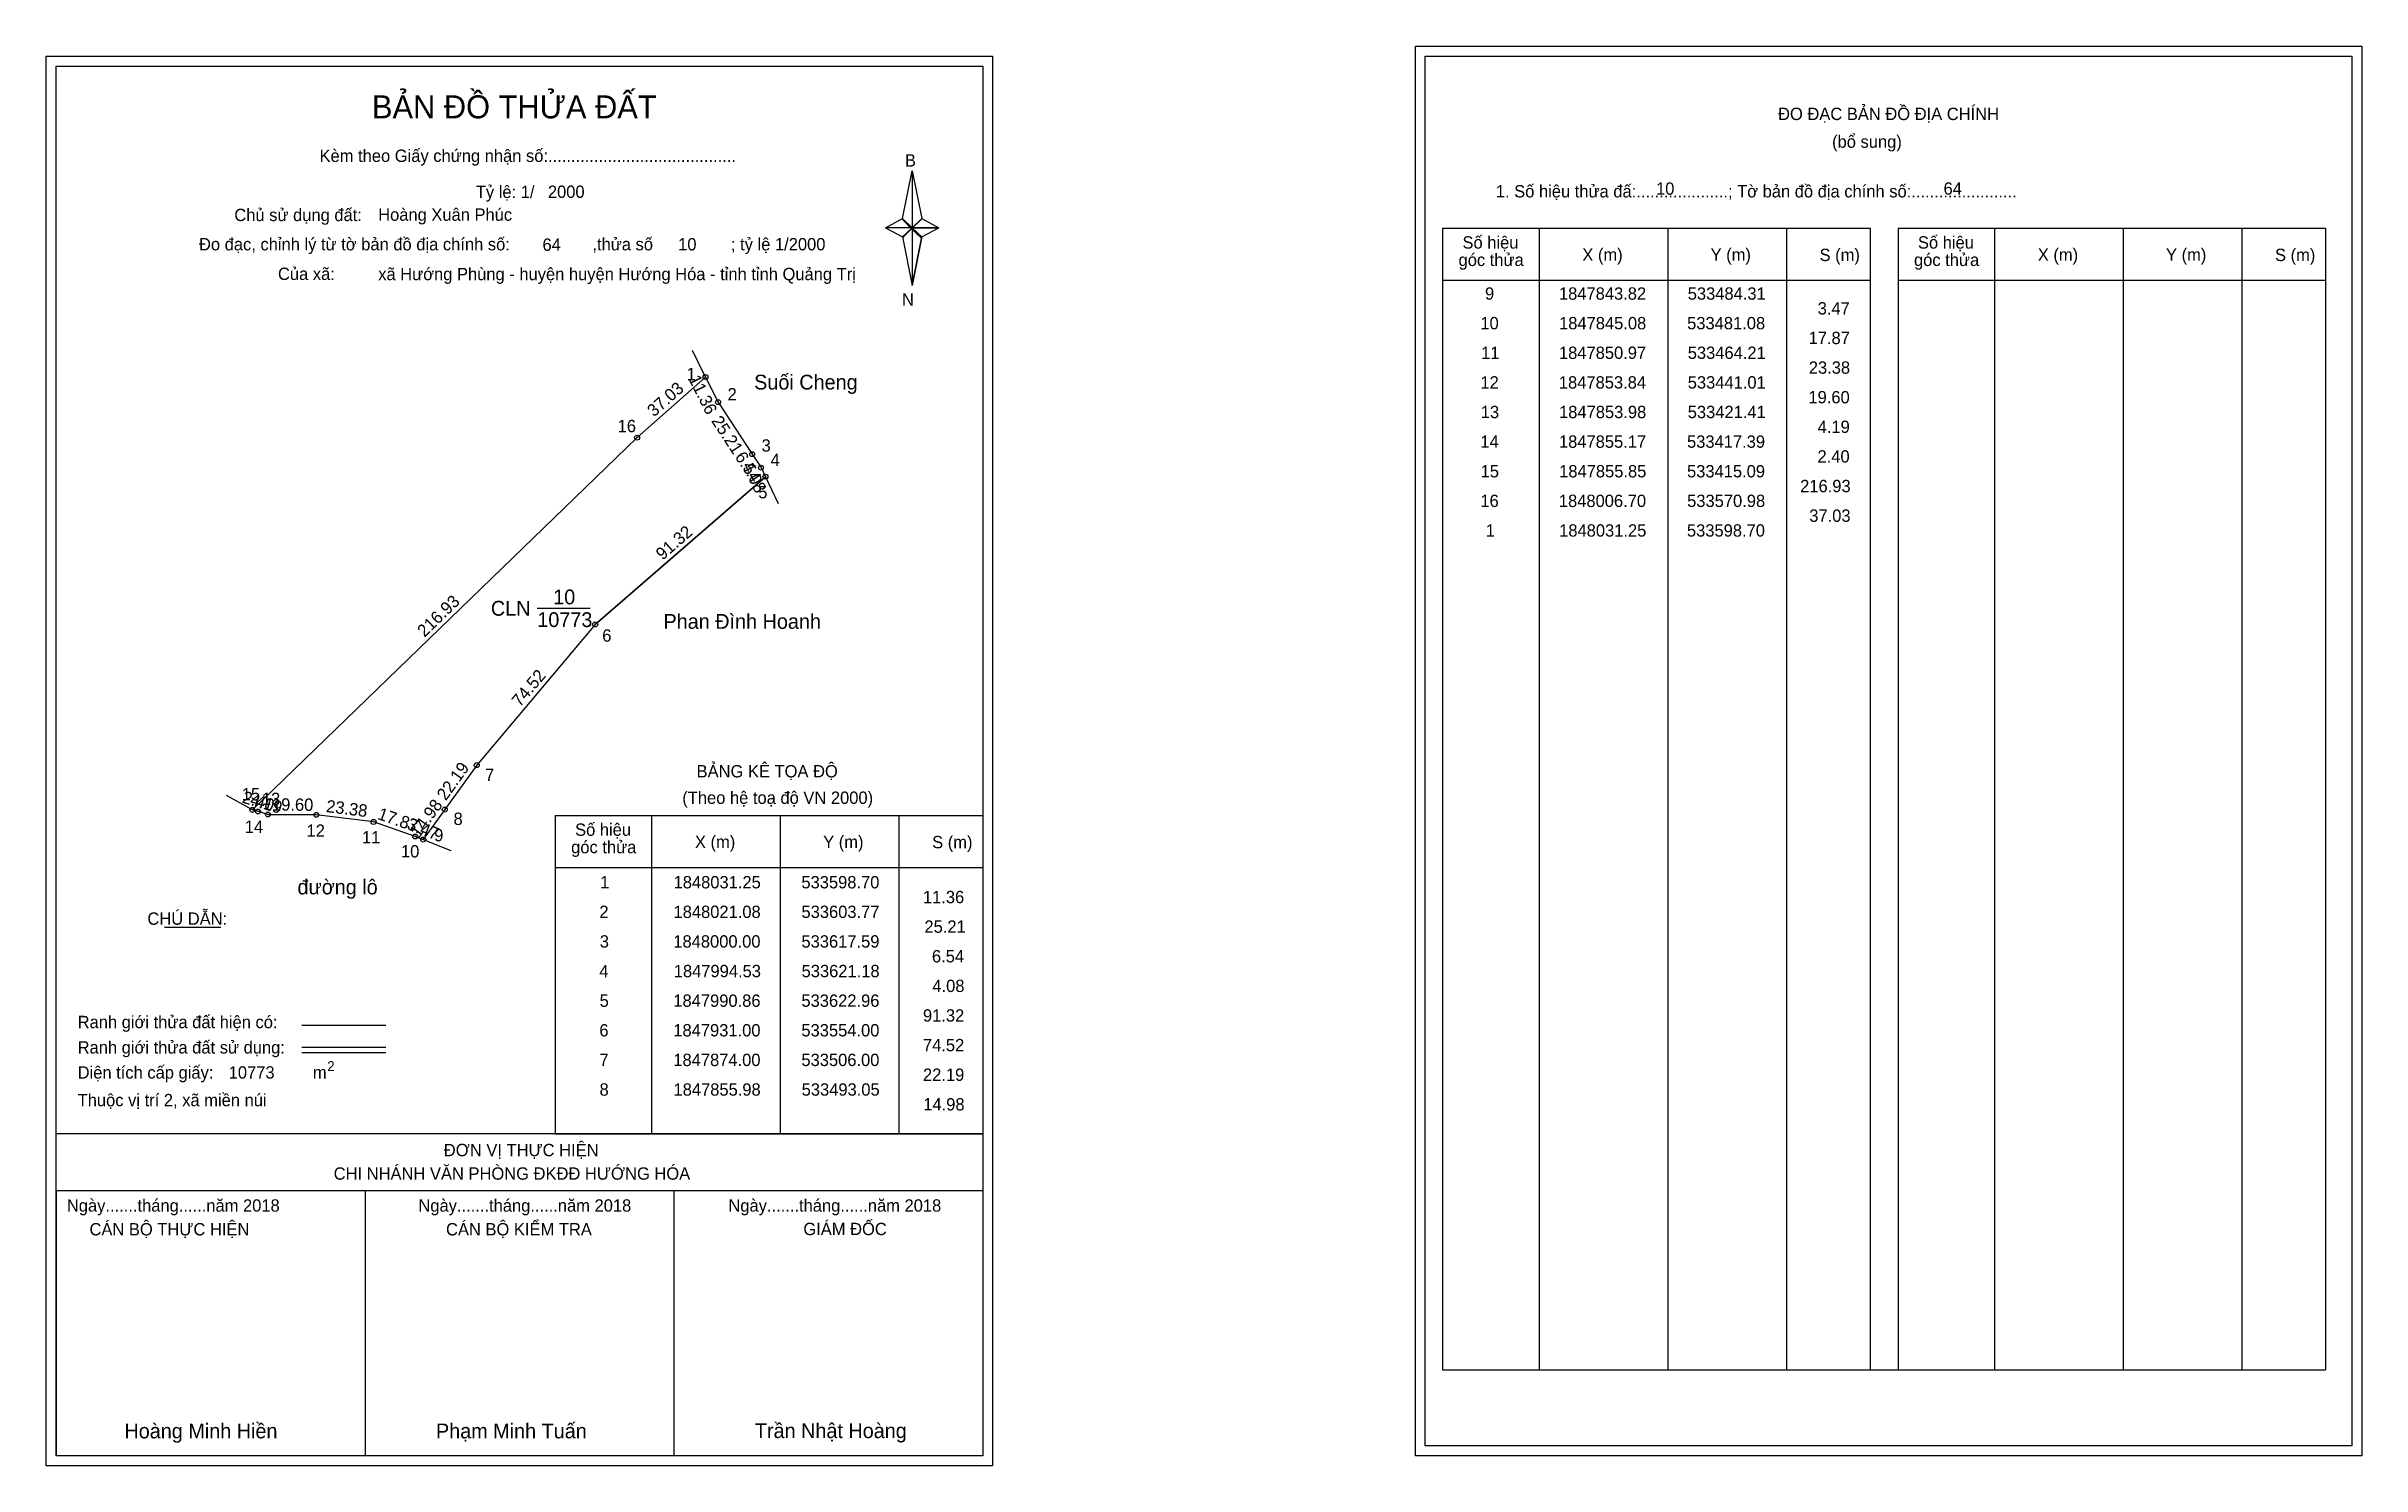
# Model space of a CAD drawing. Extents: x 533332 to 534270, y 1847590 to 1848165.
import ezdxf

# ---------------------------------------------------------------- set-up
doc = ezdxf.new("R2010")
doc.units = 0
for name, color, linetype in [('Level 1', 7, 'Continuous'), ('Level 10', 7, 'Continuous'), ('Level 11', 7, 'Continuous'), ('Level 13', 7, 'Continuous'), ('Level 20', 7, 'Continuous'), ('Level 27', 7, 'Continuous'), ('Level 3', 7, 'Continuous'), ('Level 36', 7, 'Continuous'), ('Level 49', 7, 'Continuous'), ('Level 5', 7, 'Continuous'), ('Level 53', 7, 'Continuous'), ('Level 55', 7, 'Continuous'), ('Level 6', 7, 'Continuous'), ('Level 63', 7, 'Continuous'), ('Level 9', 7, 'Continuous')]:
    doc.layers.add(name, color=color, linetype=linetype)

msp = doc.modelspace()

# ---------------------------------------------------------------- linework, layer by layer
at = {"layer": 'Level 1'}
for p, q in [((533335.62, 1848157.26), (533335.62, 1848157.26)), ((533890.26, 1848161.26), (533890.26, 1848161.26)), ((533678.46, 1848095.5), (533682.4, 1848114.78)), ((533682.4, 1848114.78), (533682.4, 1848091.73)), ((533682.4, 1848114.78), (533686.33, 1848095.5)), ((533671.57, 1848091.73), (533678.46, 1848095.5)), ((533678.46, 1848095.5), (533682.4, 1848091.73)), ((533682.1, 1848091.29), (533678.46, 1848095.06)), ((533682.4, 1848091.73), (533678.46, 1848088.05)), ((533682.1, 1848091.29), (533678.46, 1848087.61)), ((533678.46, 1848087.61), (533682.1, 1848091.29)), ((533686.04, 1848095.06), (533682.1, 1848091.29)), ((533682.1, 1848091.29), (533686.04, 1848095.06)), ((533686.04, 1848087.61), (533682.1, 1848091.29)), ((533686.33, 1848095.5), (533682.4, 1848091.73)), ((533682.4, 1848091.73), (533682.4, 1848068.33)), ((533682.4, 1848091.73), (533693.22, 1848091.73)), ((533682.4, 1848091.73), (533686.33, 1848088.05)), ((533686.33, 1848088.05), (533693.22, 1848091.73)), ((533897.33, 1848091.55), (534070.53, 1848091.55)), ((533936.51, 1847629.02), (533936.51, 1848091.55)), ((533988.65, 1847629.02), (533988.65, 1848091.55)), ((534036.6, 1848091.55), (534036.6, 1847629.02)), ((534070.53, 1848091.55), (534070.53, 1847629.02)), ((534081.84, 1848091.55), (534255.05, 1848091.55)), ((534121.02, 1847629.02), (534121.02, 1848091.55)), ((534173.17, 1847629.02), (534173.17, 1848091.55)), ((534221.11, 1848091.55), (534221.11, 1847629.02)), ((534255.05, 1848091.55), (534255.05, 1847629.02)), ((533678.46, 1848088.05), (533682.4, 1848068.33)), ((533686.33, 1848088.05), (533682.4, 1848068.33)), ((533897.33, 1848070.5), (534070.53, 1848070.5)), ((534081.84, 1848070.5), (534255.05, 1848070.5)), ((533537.81, 1847853.61), (533711.01, 1847853.61)), ((533576.99, 1847724.56), (533576.99, 1847853.61)), ((533629.13, 1847724.56), (533629.13, 1847853.61)), ((533677.07, 1847853.61), (533677.07, 1847724.56)), ((533537.81, 1847832.55), (533711.01, 1847832.55)), ((533379.45, 1847808.29), (533402.26, 1847808.29)), ((533435.18, 1847768.58), (533469.21, 1847768.58)), ((533435.18, 1847759.69), (533469.21, 1847759.69)), ((533435.18, 1847757.5), (533469.21, 1847757.5)), ((533549.27, 1847724.56), (533335.61, 1847724.56)), ((533711.01, 1847724.56), (533501.33, 1847724.56)), ((533537.81, 1847724.55), (533711.01, 1847724.55)), ((533711.01, 1847701.46), (533335.61, 1847701.46)), ((533335.61, 1847594.11), (533335.61, 1847701.46)), ((533897.33, 1847629.02), (534255.05, 1847629.02)), ((533711.01, 1847594.11), (533711.01, 1847594.11)), ((534265.66, 1847598.11), (534265.66, 1847598.11))]:
    msp.add_line(p, q, dxfattribs=at)
for points in [[(533678.46, 1848095.5), (533682.4, 1848114.78), (533682.4, 1848091.73)], [(533671.57, 1848091.73), (533678.46, 1848088.05), (533682.4, 1848091.73)], [(533682.4, 1848091.73), (533686.33, 1848095.5), (533693.22, 1848091.73)], [(533682.4, 1848091.73), (533682.4, 1848068.33), (533686.33, 1848088.05)]]:
    msp.add_lwpolyline(points, close=True, dxfattribs=at)
at = {"layer": 'Level 10'}
for p, q in [((533570.98, 1848006.7), (533598.7, 1848031.25)), ((533598.7, 1848031.25), (533603.77, 1848021.08)), ((533603.77, 1848021.08), (533617.59, 1848000)), ((533415.09, 1847855.85), (533570.98, 1848006.7)), ((533617.59, 1848000), (533621.18, 1847994.53)), ((533622.96, 1847990.86), (533554, 1847931)), ((533621.18, 1847994.53), (533622.96, 1847990.86)), ((533554, 1847931), (533506, 1847874)), ((533506, 1847874), (533493.05, 1847855.98)), ((533447.63, 1847859.97), (533447.63, 1847859.97)), ((533417.39, 1847855.17), (533415.09, 1847855.85)), ((533421.41, 1847853.98), (533417.39, 1847855.17)), ((533441.01, 1847853.84), (533421.41, 1847853.98)), ((533464.21, 1847850.97), (533441.01, 1847853.84)), ((533481.08, 1847845.08), (533464.21, 1847850.97)), ((533493.05, 1847855.98), (533484.31, 1847843.82)), ((533484.31, 1847843.82), (533481.08, 1847845.08))]:
    msp.add_line(p, q, dxfattribs=at)
at = {"layer": 'Level 11'}
for centre in [(533598.7, 1848031.25), (533603.77, 1848021.08), (533570.98, 1848006.7), (533617.59, 1848000), (533621.18, 1847994.53), (533622.96, 1847990.86), (533554, 1847931), (533506, 1847874), (533415.09, 1847855.85), (533415.09, 1847855.85), (533493.05, 1847855.98), (533417.39, 1847855.17), (533421.41, 1847853.98), (533441.01, 1847853.84), (533464.21, 1847850.97), (533481.08, 1847845.08), (533484.31, 1847843.82)]:
    msp.add_circle(centre, 1, dxfattribs=at)
at = {"layer": 'Level 20'}
for p, q in [((533415.09, 1847855.85), (533570.98, 1848006.7)), ((533554, 1847931), (533622.96, 1847990.86)), ((533421.41, 1847853.98), (533441.01, 1847853.84)), ((533481.08, 1847845.08), (533484.31, 1847843.82))]:
    msp.add_line(p, q, dxfattribs=at)
at = {"layer": 'Level 27'}
for p, q in [((533598.7, 1848031.25), (533593.36, 1848041.99)), ((533622.96, 1847990.86), (533628.18, 1847980.05)), ((533415.09, 1847855.85), (533404.59, 1847861.66)), ((533484.31, 1847843.82), (533495.48, 1847839.44))]:
    msp.add_line(p, q, dxfattribs=at)
at = {"layer": 'Level 3'}
for p, q in [((533897.33, 1848091.55), (533897.33, 1847629.02)), ((534081.84, 1848091.55), (534081.84, 1847629.02)), ((533537.81, 1847853.61), (533537.81, 1847724.56))]:
    msp.add_line(p, q, dxfattribs=at)
at = {"layer": 'Level 5'}
for p, q in [((533335.61, 1847701.46), (533335.61, 1847594.11)), ((533335.61, 1847701.46), (533335.61, 1847594.11)), ((533460.75, 1847701.46), (533460.75, 1847594.11)), ((533585.88, 1847701.46), (533585.88, 1847594.11))]:
    msp.add_line(p, q, dxfattribs=at)
at = {"layer": 'Level 63'}
for points in [[(533331.61, 1848161.26), (533715.01, 1848161.26), (533715.01, 1847590.11), (533331.61, 1847590.11)], [(533335.61, 1848157.26), (533711.01, 1848157.26), (533711.01, 1847594.11), (533335.61, 1847594.11)], [(533886.27, 1848165.26), (534269.67, 1848165.26), (534269.67, 1847594.11), (533886.27, 1847594.11)], [(533890.27, 1848161.26), (534265.67, 1848161.26), (534265.67, 1847598.11), (533890.27, 1847598.11)]]:
    msp.add_lwpolyline(points, close=True, dxfattribs=at)
at = {"layer": 'Level 9'}
msp.add_line((533530.52, 1847937.54), (533551.98, 1847937.54), dxfattribs=at)

# ---------------------------------------------------------------- texts
at = {"layer": 'Level 1'}
for s, height, p in [('BẢN ĐỒ THỬA ĐẤT', 9.3313, (533463.55, 1848136.07)), ('ĐO ĐẠC BẢN ĐỒ ĐỊA CHÍNH', 5, (534033.22, 1848135.38)), ('(bổ sung)', 5, (534055.1, 1848124.14)), ('Kèm theo Giấy chứng nhận số:.........................................', 5, (533442.31, 1848118.41)), ('B', 5, (533679.48, 1848116.53)), ('1. Số hiệu thửa đấ:....................; Tờ bản đồ địa chính số:.......................', 5, (533918.88, 1848104.02)), ('Chủ sử dụng đất:', 5, (533407.79, 1848094.43)), ('Đo đạc, chỉnh lý từ tờ bản đồ địa chính số:                  ,thửa số                 ; tỷ lệ 1/2000', 5, (533393.48, 1848082.57)), ('Số hiệu', 5, (533905.36, 1848083.29)), ('X (m)', 5, (533953.92, 1848078.34)), ('Y (m)', 5, (534005.88, 1848078.34)), ('S (m)', 5, (534050.03, 1848078.24)), ('Số hiệu', 5, (534089.88, 1848083.29)), ('X (m)', 5, (534138.44, 1848078.34)), ('Y (m)', 5, (534190.39, 1848078.34)), ('S (m)', 5, (534234.55, 1848078.24)), ('Của xã:', 5, (533425.47, 1848070.57)), ('góc thửa', 5, (533903.77, 1848076.23)), ('góc thửa', 5, (534088.29, 1848076.23)), ('N', 5, (533678.28, 1848060.19)), ('BẢNG KÊ TỌA ĐỘ', 5, (533595.07, 1847869.01)), ('(Theo hệ toạ độ VN 2000)', 5, (533589.27, 1847858.29)), ('Số hiệu', 5, (533545.84, 1847845.34)), ('góc thửa', 5, (533544.25, 1847838.28)), ('X (m)', 5, (533594.4, 1847840.39)), ('Y (m)', 5, (533646.35, 1847840.39)), ('S (m)', 5, (533690.51, 1847840.29)), ('CHÚ DẪN:', 5, (533372.57, 1847809.3)), ('Ranh giới thửa đất hiện có:', 5, (533344.31, 1847767.4)), ('Ranh giới thửa đất sử dụng:', 5, (533344.31, 1847757.12)), ('2', 4, (533445.42, 1847750.02)), ('Diện tích cấp giấy:', 5, (533344.31, 1847746.96)), ('m', 5, (533439.62, 1847747)), ('Thuộc vị trí 2, xã miền núi', 5, (533344.31, 1847735.76)), ('ĐƠN VỊ THỰC HIỆN', 5, (533492.65, 1847715.52)), ('CHI NHÁNH VĂN PHÒNG ĐKĐĐ HƯỚNG HÓA', 5, (533448.04, 1847706)), ('Ngày.......tháng......năm 2018', 5, (533339.95, 1847693.05)), ('Ngày.......tháng......năm 2018', 5, (533482.37, 1847693.05)), ('Ngày.......tháng......năm 2018', 5, (533607.96, 1847693.05)), ('CÁN BỘ THỰC HIỆN', 5, (533349.11, 1847683.42)), ('CÁN BỘ KIỂM TRA', 5, (533493.56, 1847683.42)), ('GIÁM ĐỐC', 5, (533638.32, 1847683.54)), ('Hoàng Minh Hiền', 6, (533363.27, 1847601.19)), ('Phạm Minh Tuấn', 6, (533489.48, 1847601.19)), ('Trần Nhật Hoàng', 6, (533618.68, 1847601.29))]:
    msp.add_text(s, height=height, dxfattribs=at).set_placement(p)
at = {"layer": 'Level 11'}
msp.add_text('Tỷ lệ: 1/', height=5, dxfattribs=at).set_placement((533505.63, 1848103.79))
at = {"layer": 'Level 13'}
for s, p in [('10', (533536.98, 1847939.14)), ('CLN', (533511.73, 1847934.54)), ('10773', (533530.54, 1847929.94))]:
    msp.add_text(s, height=6, dxfattribs=at).set_placement(p)
at = {"layer": 'Level 36'}
for s, p in [('Suối Cheng', (533618.39, 1848026.18)), ('Phan Đình Hoanh', (533581.66, 1847929.23)), ('đường lô', (533433.38, 1847821.62))]:
    msp.add_text(s, height=6, dxfattribs=at).set_placement(p)
at = {"layer": 'Level 49'}
for s, rotation, p in [('37.03', 41.52945, (533577.79, 1848014.87)), ('11.36', 296.49741, (533591.68, 1848030.53)), ('25.21', 303.24876, (533600.85, 1848013.49)), ('6.54', 303.27718, (533610.39, 1847998.94)), ('4.08', 295.87402, (533613.4, 1847995.44)), ('91.32', 40.95927, (533581.27, 1847956.79)), ('216.93', 44.05867, (533484.84, 1847925.58)), ('74.52', 49.89909, (533523.52, 1847897.29)), ('22.19', 54.29724, (533493.47, 1847859.3)), ('2.40', 343.52957, (533410.62, 1847858.84)), ('4.19', 343.5102, (533413.81, 1847857.9)), ('19.60', 359.59075, (533423.04, 1847855.57)), ('23.38', 352.94794, (533444.77, 1847854.99)), ('14.98', 54.29331, (533482.65, 1847844.26)), ('17.87', 340.75384, (533465.48, 1847852.22)), ('3.47', 338.6896, (533477.41, 1847848.23))]:
    msp.add_text(s, height=5, rotation=rotation, dxfattribs=at).set_placement(p)
at = {"layer": 'Level 53'}
for s, p in [('9', (533914.48, 1848062.58)), ('1847843.82', (533944.44, 1848062.58)), ('533484.31', (533996.62, 1848062.58)), ('10', (533912.61, 1848050.58)), ('1847845.08', (533944.49, 1848050.58)), ('533481.08', (533996.38, 1848050.58)), ('3.47', (534049.27, 1848056.58)), ('17.87', (534045.58, 1848044.58)), ('11', (533912.93, 1848038.58)), ('1847850.97', (533944.45, 1848038.58)), ('533464.21', (533996.62, 1848038.58)), ('23.38', (534045.67, 1848032.58)), ('12', (533912.63, 1848026.58)), ('1847853.84', (533944.41, 1848026.58)), ('533441.01', (533996.62, 1848026.58)), ('19.60', (534045.51, 1848020.58)), ('13', (533912.78, 1848014.58)), ('1847853.98', (533944.49, 1848014.58)), ('533421.41', (533996.62, 1848014.58)), ('14', (533912.6, 1848002.58)), ('1847855.17', (533944.45, 1848002.58)), ('533417.39', (533996.33, 1848002.58)), ('4.19', (534049.26, 1848008.58)), ('2.40', (534049.2, 1847996.58)), ('15', (533912.72, 1847990.58)), ('1847855.85', (533944.53, 1847990.58)), ('533415.09', (533996.33, 1847990.58)), ('216.93', (534042.17, 1847984.58)), ('16', (533912.62, 1847978.58)), ('1848006.70', (533944.41, 1847978.58)), ('533570.98', (533996.38, 1847978.58)), ('1', (533914.77, 1847966.58)), ('1848031.25', (533944.53, 1847966.58)), ('533598.70', (533996.3, 1847966.58)), ('37.03', (534045.86, 1847972.58)), ('1', (533556, 1847824.05)), ('1848031.25', (533585.75, 1847824.05)), ('533598.70', (533637.53, 1847824.05)), ('11.36', (533686.76, 1847818.05)), ('2', (533555.7, 1847812.05)), ('1848021.08', (533585.72, 1847812.05)), ('533603.77', (533637.56, 1847812.05)), ('25.21', (533687.38, 1847806.05)), ('3', (533555.86, 1847800.05)), ('1848000.00', (533585.64, 1847800.05)), ('533617.59', (533637.55, 1847800.05)), ('4', (533555.68, 1847788.05)), ('1847994.53', (533585.82, 1847788.05)), ('533621.18', (533637.61, 1847788.05)), ('6.54', (533690.42, 1847794.05)), ('4.08', (533690.59, 1847782.05)), ('5', (533555.79, 1847776.05)), ('1847990.86', (533585.65, 1847776.05)), ('533622.96', (533637.54, 1847776.05)), ('91.32', (533686.78, 1847770.05)), ('6', (533555.69, 1847764.05)), ('1847931.00', (533585.64, 1847764.05)), ('533554.00', (533637.53, 1847764.05)), ('74.52', (533686.78, 1847758.05)), ('7', (533555.71, 1847752.05)), ('1847874.00', (533585.64, 1847752.05)), ('533506.00', (533637.53, 1847752.05)), ('8', (533555.76, 1847740.05)), ('1847855.98', (533585.72, 1847740.05)), ('533493.05', (533637.64, 1847740.05)), ('22.19', (533686.79, 1847746.05)), ('14.98', (533686.9, 1847734.05))]:
    msp.add_text(s, height=5, dxfattribs=at).set_placement(p)
at = {"layer": 'Level 55'}
for s, height, p in [('1', 0.8, (533598.48, 1848031.25)), ('0', 0.22, (533598.62, 1848031.03)), ('0', 0.22, (533598.62, 1848031.03)), ('2', 0.8, (533603.5, 1848021.08)), ('0', 0.22, (533603.69, 1848020.86)), ('0', 0.22, (533603.69, 1848020.86)), ('16', 0.8, (533570.41, 1848006.7)), ('3', 0.8, (533617.34, 1848000)), ('0', 0.22, (533617.51, 1847999.78)), ('0', 0.22, (533617.51, 1847999.78)), ('4', 0.8, (533620.9, 1847994.53)), ('0', 0.22, (533621.1, 1847994.31)), ('0', 0.22, (533621.1, 1847994.31)), ('5', 0.8, (533622.7, 1847990.86)), ('12', 0.22, (533622.8, 1847990.64)), ('12', 0.22, (533622.8, 1847990.64)), ('0', 0.22, (533622.88, 1847990.64)), ('0', 0.22, (533622.88, 1847990.64)), ('6', 0.8, (533553.73, 1847931)), ('12', 0.22, (533553.84, 1847930.78)), ('12', 0.22, (533553.84, 1847930.78)), ('7', 0.8, (533505.73, 1847874)), ('12', 0.22, (533505.84, 1847873.78)), ('12', 0.22, (533505.84, 1847873.78)), ('8', 0.8, (533492.79, 1847855.98)), ('15', 0.8, (533414.54, 1847855.85)), ('0', 0.22, (533415.01, 1847855.63)), ('14', 0.8, (533416.82, 1847855.17)), ('0', 0.22, (533417.31, 1847854.95)), ('13', 0.8, (533420.87, 1847853.98)), ('0', 0.22, (533421.33, 1847853.76)), ('12', 0.8, (533440.44, 1847853.84)), ('0', 0.22, (533440.93, 1847853.62)), ('11', 0.8, (533463.69, 1847850.97)), ('0', 0.22, (533464.13, 1847850.75)), ('12', 0.22, (533492.89, 1847855.76)), ('12', 0.22, (533492.89, 1847855.76)), ('10', 0.8, (533480.51, 1847845.08)), ('0', 0.22, (533481, 1847844.86)), ('9', 0.8, (533484.04, 1847843.82)), ('12', 0.22, (533484.15, 1847843.6)), ('12', 0.22, (533484.15, 1847843.6)), ('0', 0.22, (533484.23, 1847843.6))]:
    msp.add_text(s, height=height, dxfattribs=at).set_placement(p)
at = {"layer": 'Level 6'}
for s, p in [('10', (533983.78, 1848105.1)), ('64', (534100.27, 1848105.14)), ('2000', (533534.82, 1848103.83)), ('Hoàng Xuân Phúc', (533466.06, 1848094.56)), ('64', (533532.64, 1848082.39)), ('10', (533587.6, 1848082.55)), ('xã Hướng Phùng - huyện huyện Hướng Hóa - tỉnh tỉnh Quảng Trị', (533466.09, 1848070.48)), ('10773', (533405.5, 1847746.97))]:
    msp.add_text(s, height=5, dxfattribs=at).set_placement(p)
at = {"layer": 'Level 9'}
for s, p in [('1', (533591.02, 1848029.97)), ('2', (533607.63, 1848021.77)), ('16', (533563.08, 1848008.9)), ('3', (533621.4, 1848001.01)), ('4', (533625.03, 1847995.19)), ('5', (533620.07, 1847982.09)), ('6', (533556.85, 1847924.01)), ('7', (533509.37, 1847867.57)), ('15', (533410.8, 1847859.69)), ('13', (533418.96, 1847857.81)), ('14', (533412.01, 1847846.53)), ('12', (533437.05, 1847844.95)), ('9', (533488.76, 1847843.13)), ('8', (533496.61, 1847849.74)), ('11', (533459.51, 1847842.24)), ('10', (533475.3, 1847836.58))]:
    msp.add_text(s, height=5, dxfattribs=at).set_placement(p)

doc.saveas('drawing.dxf')
